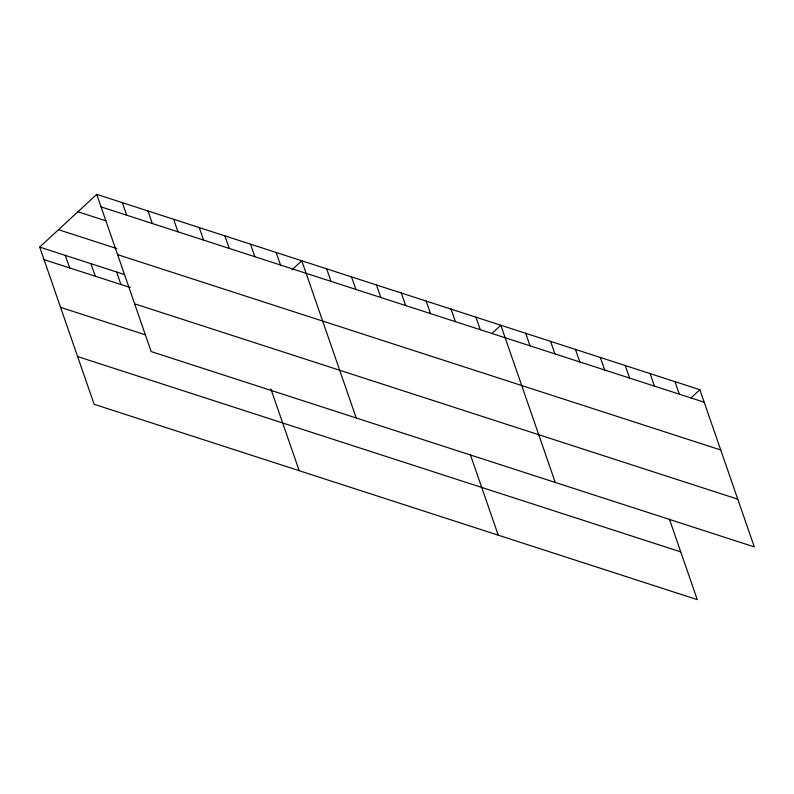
<?xml version="1.0" encoding="UTF-8"?>
<svg xmlns="http://www.w3.org/2000/svg" width="794" height="794" viewBox="0 0 794 794"><rect width="100%" height="100%" fill="white"/><g stroke="black" fill="none" stroke-linecap="round" stroke-linejoin="round"><path stroke-width="1.19" d="M669.392 519.097L697.271 599.629L94.139 404.295L39.7 247.093L96.729 194.371L699.861 389.705L754.3 546.907L151.168 351.573L96.729 194.371M291.934 269.891L301.789 260.779L356.228 417.991M491.863 333.53L500.825 325.242L555.264 482.444M690.899 397.993L699.861 389.705M101.066 206.906L704.209 402.24M77.911 211.77L105.87 220.821M58.518 229.694L116.778 248.562M117.601 254.646L720.734 449.98M39.7 247.093L124.757 274.635M44.037 259.628L130.266 287.547M134.633 303.834L737.765 499.168M60.572 307.367L145.63 334.909M77.604 356.556L680.746 551.89M674.979 381.646L679.327 394.181M650.107 373.587L654.445 386.122M625.225 365.528L629.563 378.063M600.343 357.479L604.691 370.014M575.461 349.42L579.809 361.955M550.589 341.36L554.927 353.896M525.707 333.301L530.045 345.837M475.943 317.183L480.291 329.718M451.071 309.124L455.409 321.659M426.189 301.075L430.527 313.6M470.356 454.634L498.235 535.176M401.307 293.016L405.655 305.551M376.435 284.957L380.773 297.492M351.553 276.898L355.891 289.433M326.671 268.838L331.009 281.374M276.163 252.482L280.5 265.017M250.527 244.175L254.864 256.71M224.891 235.878L229.238 248.413M270.913 389.01L299.199 470.713M199.254 227.57L203.601 240.106M173.628 219.273L177.965 231.808M147.992 210.966L152.329 223.501M122.355 202.668L126.703 215.204M116.599 271.995L120.936 284.53M90.963 263.697L95.31 276.233M65.336 255.39L69.674 267.925"/></g></svg>
